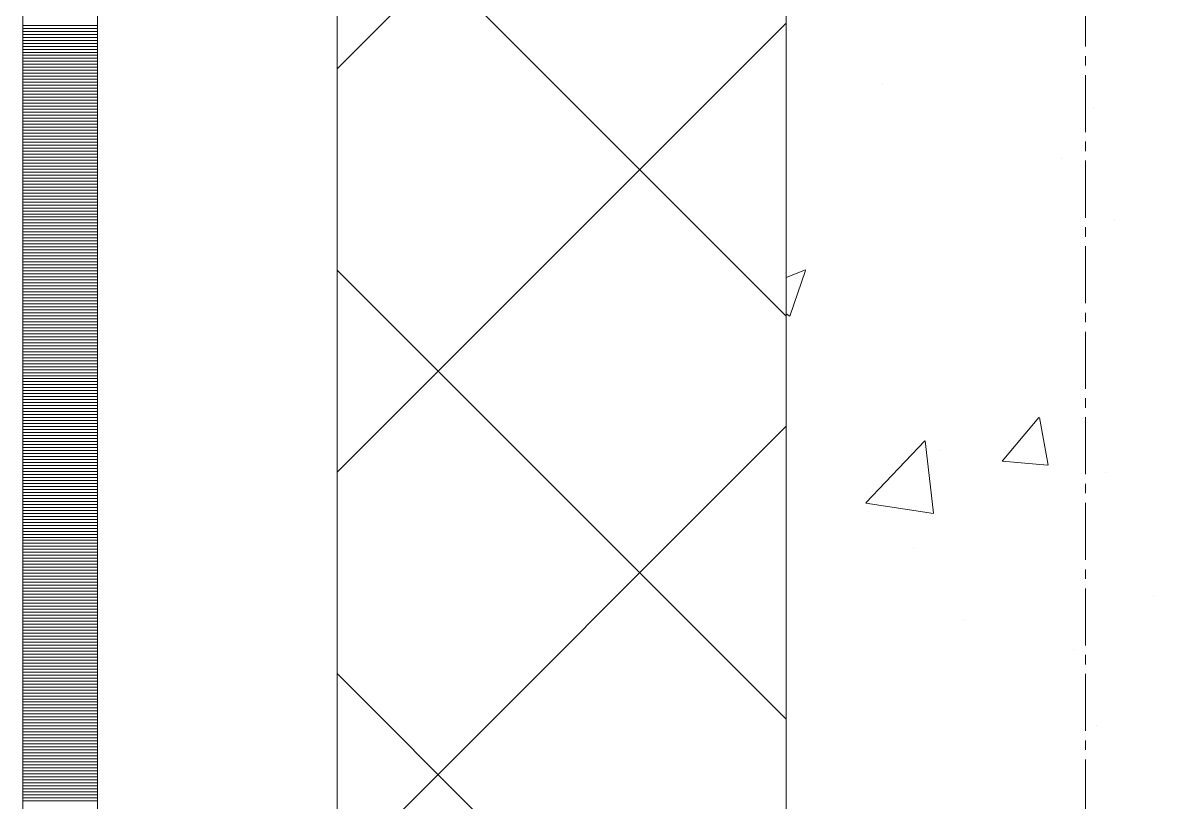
# Model space of a CAD drawing. Header units: millimetres. Extents: x 470010 to 1231400, y -134005 to 421770.
# Drawn here: x 672518.6 to 672897.9, y -28324 to -28063.6 of the extents above; entities that cross this region are included whole.
import ezdxf
from ezdxf.enums import TextEntityAlignment as Align

# ---------------------------------------------------------------- set-up
doc = ezdxf.new("R2010")
doc.units = ezdxf.units.MM
doc.linetypes.add('CENTER2', pattern=[28.575, 19.05, -3.175, 3.175, -3.175])
doc.linetypes.add('DASHED', pattern=[19.05, 12.7, -6.35])
doc.layers.get('Defpoints').update_dxf_attribs({"color": 140})
doc.layers.add('АР_Делит', color=120, linetype='Continuous', lineweight=0, plot=False)
for name, color, linetype, lineweight in [('АР_Стены ПЕНОблок', 52, 'Continuous', 20), ('АР_Тонкая', 254, 'Continuous', 5), ('АР_Утеплитель', 31, 'Continuous', 0), ('АР_Штриховка', 8, 'Continuous', 0)]:
    doc.layers.add(name, color=color, linetype=linetype, lineweight=lineweight)
doc.layers.add('РД_Оси_100', color=7, linetype='Continuous', lineweight=0, true_color=0x525252)
doc.styles.add('style1', font='ARIALN.TTF')

# ---------------------------------------------------------------- blocks, each defined once
blk = doc.blocks.new('СОШ_2200_АР_ОСИ_М100_28.05.24')
at = {"layer": 'АР_Делит', "color": 251, "linetype": 'DASHED', "true_color": 0x636466}
blk.add_lwpolyline([(114955, 135155), (114955, -355), (93595.036, -355), (93595.036, 13855), (94145, 13855), (94145, 68320), (66055, 68320), (66055, 13857.73), (83455, 13857.73), (83455, -355), (45245, -355), (45245, 13145), (44695, 13145), (44695, 26755), (45245, 26755), (45245, 68320), (20455, 68320), (20455, 26755), (27955, 26755), (27955, 13145), (-355, 13145), (-355, 100855)], dxfattribs=at)
at = {"layer": 'РД_Оси_100', "color": 251, "linetype": 'CENTER2', "true_color": 0x636466}
blk.add_line((0, -6155), (0, 139938.679), dxfattribs=at)
blk = doc.blocks.new('A$C9108343f')
at = {"layer": 'АР_Стены ПЕНОблок', "color": 18, "linetype": 'Continuous', "lineweight": 20, "true_color": 0x000000}
blk.add_line((7054.96, 97555), (7054.96, 21355), dxfattribs=at)
at = {"layer": 'АР_Тонкая', "color": 18, "linetype": 'Continuous', "lineweight": 5, "true_color": 0x000000}
for p, q in [((6799.96, 97555), (6799.96, 21355)), ((6824.96, 97555), (6824.96, 21355)), ((6824.96, 21355), (6824.96, 97555)), ((6904.96, 21355), (6904.96, 97555))]:
    blk.add_line(p, q, dxfattribs=at)
at = {"layer": 'АР_Утеплитель', "color": 18, "linetype": 'Continuous', "lineweight": 0, "true_color": 0x000000}
for p, q in [((6904.96, 97555), (6904.96, 21355)), ((7054.96, 21355), (7054.96, 97555))]:
    blk.add_line(p, q, dxfattribs=at)
at = {"layer": 'АР_Штриховка', "color": 18, "linetype": 'Continuous', "lineweight": 0, "true_color": 0x000000}
for p, q in [((6904.96, 72287.25), (7054.96, 72437.25)), ((7054.96, 72204.68), (6904.96, 72354.68)), ((6799.96, 72301.75), (6824.96, 72301.75)), ((6799.96, 72300.75), (6824.96, 72300.75)), ((6799.96, 72299.75), (6824.96, 72299.75)), ((6904.96, 72152.54), (7054.96, 72302.54)), ((6799.96, 72298.75), (6824.96, 72298.75)), ((6799.96, 72297.75), (6824.96, 72297.75)), ((6799.96, 72296.75), (6824.96, 72296.75)), ((6799.96, 72295.75), (6824.96, 72295.75)), ((6799.96, 72294.75), (6824.96, 72294.75)), ((6799.96, 72293.75), (6824.96, 72293.75)), ((6799.96, 72292.75), (6824.96, 72292.75)), ((6799.96, 72291.75), (6824.96, 72291.75)), ((6799.96, 72290.75), (6824.96, 72290.75)), ((6799.96, 72289.75), (6824.96, 72289.75)), ((6799.96, 72288.75), (6824.96, 72288.75)), ((6799.96, 72287.75), (6824.96, 72287.75)), ((6799.96, 72286.75), (6824.96, 72286.75)), ((6799.96, 72285.75), (6824.96, 72285.75)), ((6799.96, 72284.75), (6824.96, 72284.75)), ((6799.96, 72283.75), (6824.96, 72283.75)), ((6799.96, 72282.75), (6824.96, 72282.75)), ((6799.96, 72281.75), (6824.96, 72281.75)), ((6799.96, 72280.75), (6824.96, 72280.75)), ((7087.33, 72282.32), (7087.33, 72282.32)), ((6799.96, 72279.75), (6824.96, 72279.75)), ((6799.96, 72278.75), (6824.96, 72278.75)), ((6799.96, 72277.75), (6824.96, 72277.75)), ((6799.96, 72276.75), (6824.96, 72276.75)), ((6799.96, 72275.75), (6824.96, 72275.75)), ((6799.96, 72274.75), (6824.96, 72274.75)), ((6799.96, 72273.75), (6824.96, 72273.75)), ((7157.54, 72273.93), (7157.54, 72273.93)), ((6799.96, 72272.75), (6824.96, 72272.75)), ((6799.96, 72271.75), (6824.96, 72271.75)), ((6799.96, 72270.75), (6824.96, 72270.75)), ((6799.96, 72269.75), (6824.96, 72269.75)), ((6799.96, 72268.75), (6824.96, 72268.75)), ((6799.96, 72267.75), (6824.96, 72267.75)), ((6799.96, 72266.75), (6824.96, 72266.75)), ((6799.96, 72265.75), (6824.96, 72265.75)), ((6799.96, 72264.75), (6824.96, 72264.75)), ((6799.96, 72263.75), (6824.96, 72263.75)), ((6799.96, 72262.75), (6824.96, 72262.75)), ((6799.96, 72261.75), (6824.96, 72261.75)), ((6799.96, 72260.75), (6824.96, 72260.75)), ((6799.96, 72259.75), (6824.96, 72259.75)), ((6799.96, 72258.75), (6824.96, 72258.75)), ((6799.96, 72257.75), (6824.96, 72257.75)), ((6799.96, 72256.75), (6824.96, 72256.75)), ((6799.96, 72255.75), (6824.96, 72255.75)), ((6799.96, 72254.75), (6824.96, 72254.75)), ((7146.94, 72257.18), (7146.94, 72257.18)), ((6799.96, 72253.75), (6824.96, 72253.75)), ((6799.96, 72252.75), (6824.96, 72252.75)), ((6799.96, 72251.75), (6824.96, 72251.75)), ((6799.96, 72250.75), (6824.96, 72250.75)), ((6799.96, 72249.75), (6824.96, 72249.75)), ((6799.96, 72248.75), (6824.96, 72248.75)), ((6799.96, 72247.75), (6824.96, 72247.75)), ((6799.96, 72246.75), (6824.96, 72246.75)), ((6799.96, 72245.75), (6824.96, 72245.75)), ((6799.96, 72244.75), (6824.96, 72244.75)), ((6799.96, 72243.75), (6824.96, 72243.75)), ((6799.96, 72242.75), (6824.96, 72242.75)), ((6799.96, 72241.75), (6824.96, 72241.75)), ((6799.96, 72240.75), (6824.96, 72240.75)), ((6799.96, 72239.75), (6824.96, 72239.75)), ((6799.96, 72238.75), (6824.96, 72238.75)), ((6799.96, 72237.75), (6824.96, 72237.75)), ((6799.96, 72236.75), (6824.96, 72236.75)), ((6799.96, 72235.75), (6824.96, 72235.75)), ((7164.68, 72236.87), (7164.68, 72236.87)), ((6799.96, 72234.75), (6824.96, 72234.75)), ((6799.96, 72233.75), (6824.96, 72233.75)), ((6799.96, 72232.75), (6824.96, 72232.75)), ((6799.96, 72231.75), (6824.96, 72231.75)), ((6799.96, 72230.75), (6824.96, 72230.75)), ((6799.96, 72229.75), (6824.96, 72229.75)), ((6799.96, 72228.75), (6824.96, 72228.75)), ((6799.96, 72227.75), (6824.96, 72227.75)), ((6799.96, 72226.75), (6824.96, 72226.75)), ((6799.96, 72225.75), (6824.96, 72225.75)), ((6799.96, 72224.75), (6824.96, 72224.75)), ((6799.96, 72223.75), (6824.96, 72223.75)), ((6799.96, 72222.75), (6824.96, 72222.75)), ((6799.96, 72221.75), (6824.96, 72221.75)), ((6799.96, 72220.75), (6824.96, 72220.75)), ((7054.96, 72069.97), (6904.96, 72219.97)), ((7054.96, 72217.59), (7061.46, 72220.08)), ((6799.96, 72219.75), (6824.96, 72219.75)), ((6799.96, 72218.75), (6824.96, 72218.75)), ((6799.96, 72217.75), (6824.96, 72217.75)), ((6799.96, 72216.75), (6824.96, 72216.75)), ((7056.26, 72204.58), (7061.41, 72219.93)), ((6799.96, 72215.75), (6824.96, 72215.75)), ((6799.96, 72214.75), (6824.96, 72214.75)), ((6799.96, 72213.75), (6824.96, 72213.75)), ((6799.96, 72212.75), (6824.96, 72212.75)), ((6799.96, 72211.75), (6824.96, 72211.75)), ((6799.96, 72210.75), (6824.96, 72210.75)), ((6799.96, 72209.75), (6824.96, 72209.75)), ((6799.96, 72208.75), (6824.96, 72208.75)), ((6799.96, 72207.75), (6824.96, 72207.75)), ((6799.96, 72206.75), (6824.96, 72206.75)), ((6799.96, 72205.75), (6824.96, 72205.75)), ((7054.96, 72205.45), (7056.24, 72204.58)), ((6799.96, 72204.75), (6824.96, 72204.75)), ((6799.96, 72203.75), (6824.96, 72203.75)), ((6799.96, 72202.75), (6824.96, 72202.75)), ((6799.96, 72201.75), (6824.96, 72201.75)), ((6799.96, 72200.75), (6824.96, 72200.75)), ((6799.96, 72199.75), (6824.96, 72199.75)), ((6799.96, 72198.75), (6824.96, 72198.75)), ((6799.96, 72197.75), (6824.96, 72197.75)), ((6799.96, 72196.75), (6824.96, 72196.75)), ((6799.96, 72195.75), (6824.96, 72195.75)), ((6799.96, 72194.75), (6824.96, 72194.75)), ((6799.96, 72193.75), (6824.96, 72193.75)), ((6799.96, 72192.75), (6824.96, 72192.75)), ((6799.96, 72191.75), (6824.96, 72191.75)), ((6799.96, 72190.75), (6824.96, 72190.75)), ((6799.96, 72189.75), (6824.96, 72189.75)), ((6799.96, 72188.75), (6824.96, 72188.75)), ((6799.96, 72187.75), (6824.96, 72187.75)), ((6799.96, 72186.75), (6824.96, 72186.75)), ((6799.96, 72185.75), (6824.96, 72185.75)), ((6799.96, 72184.75), (6824.96, 72184.75)), ((6799.96, 72183.75), (6824.96, 72183.75)), ((6799.96, 72182.75), (6824.96, 72182.75)), ((6799.96, 72181.75), (6824.96, 72181.75)), ((6799.96, 72180.75), (6824.96, 72180.75)), ((6799.96, 72179.75), (6824.96, 72179.75)), ((6799.96, 72178.75), (6824.96, 72178.75)), ((6799.96, 72177.75), (6824.96, 72177.75)), ((6799.96, 72176.75), (6824.96, 72176.75)), ((6799.96, 72175.75), (6824.96, 72175.75)), ((6799.96, 72174.75), (6824.96, 72174.75)), ((6799.96, 72173.75), (6824.96, 72173.75)), ((6799.96, 72172.75), (6824.96, 72172.75)), ((6799.96, 72171.75), (6824.96, 72171.75)), ((6799.96, 72170.75), (6824.96, 72170.75)), ((7127.11, 72156.17), (7139.35, 72170.76)), ((7142.54, 72154.88), (7139.6, 72170.81)), ((6799.96, 72169.75), (6824.96, 72169.75)), ((6799.96, 72168.75), (6824.96, 72168.75)), ((6799.96, 72167.75), (6824.96, 72167.75)), ((6904.96, 72017.84), (7054.96, 72167.84)), ((6799.96, 72166.75), (6824.96, 72166.75)), ((6799.96, 72165.75), (6824.96, 72165.75)), ((6799.96, 72164.75), (6824.96, 72164.75)), ((6799.96, 72163.75), (6824.96, 72163.75)), ((6799.96, 72162.75), (6824.96, 72162.75)), ((6799.96, 72161.75), (6824.96, 72161.75)), ((6799.96, 72160.75), (6824.96, 72160.75)), ((6799.96, 72159.75), (6824.96, 72159.75)), ((7081.58, 72142.31), (7101.37, 72162.93)), ((7104.24, 72138.82), (7101.44, 72162.94)), ((7106.42, 72159.61), (7106.42, 72159.61)), ((6799.96, 72158.75), (6824.96, 72158.75)), ((6799.96, 72157.75), (6824.96, 72157.75)), ((6799.96, 72156.75), (6824.96, 72156.75)), ((6799.96, 72155.75), (6824.96, 72155.75)), ((7127.11, 72156.17), (7142.29, 72154.84)), ((6799.96, 72154.75), (6824.96, 72154.75)), ((6799.96, 72153.75), (6824.96, 72153.75)), ((6799.96, 72152.75), (6824.96, 72152.75)), ((6799.96, 72151.75), (6824.96, 72151.75)), ((7161.6, 72152.32), (7161.6, 72152.32)), ((6799.96, 72150.75), (6824.96, 72150.75)), ((6799.96, 72149.75), (6824.96, 72149.75)), ((6799.96, 72148.75), (6824.96, 72148.75)), ((6799.96, 72147.75), (6824.96, 72147.75)), ((6799.96, 72146.75), (6824.96, 72146.75)), ((6799.96, 72145.75), (6824.96, 72145.75)), ((6799.96, 72144.75), (6824.96, 72144.75)), ((6799.96, 72143.75), (6824.96, 72143.75)), ((6799.96, 72142.75), (6824.96, 72142.75)), ((6799.96, 72141.75), (6824.96, 72141.75)), ((6799.96, 72140.75), (6824.96, 72140.75)), ((7081.64, 72142.2), (7104.23, 72138.7)), ((6799.96, 72139.75), (6824.96, 72139.75)), ((6799.96, 72138.75), (6824.96, 72138.75)), ((6799.96, 72137.75), (6824.96, 72137.75)), ((6799.96, 72136.75), (6824.96, 72136.75)), ((6799.96, 72135.75), (6824.96, 72135.75)), ((6799.96, 72134.75), (6824.96, 72134.75)), ((6799.96, 72133.75), (6824.96, 72133.75)), ((6799.96, 72132.75), (6824.96, 72132.75)), ((6799.96, 72131.75), (6824.96, 72131.75)), ((6799.96, 72130.75), (6824.96, 72130.75)), ((6799.96, 72129.75), (6824.96, 72129.75)), ((6799.96, 72128.75), (6824.96, 72128.75)), ((6799.96, 72127.75), (6824.96, 72127.75)), ((6799.96, 72126.75), (6824.96, 72126.75)), ((6799.96, 72125.75), (6824.96, 72125.75)), ((7097.48, 72127.38), (7097.48, 72127.38)), ((6799.96, 72124.75), (6824.96, 72124.75)), ((6799.96, 72123.75), (6824.96, 72123.75)), ((6799.96, 72122.75), (6824.96, 72122.75)), ((6799.96, 72121.75), (6824.96, 72121.75)), ((6799.96, 72120.75), (6824.96, 72120.75)), ((6799.96, 72119.75), (6824.96, 72119.75)), ((6799.96, 72118.75), (6824.96, 72118.75)), ((6799.96, 72117.75), (6824.96, 72117.75)), ((6799.96, 72116.75), (6824.96, 72116.75)), ((6799.96, 72115.75), (6824.96, 72115.75)), ((6799.96, 72114.75), (6824.96, 72114.75)), ((6799.96, 72113.75), (6824.96, 72113.75)), ((6799.96, 72112.75), (6824.96, 72112.75)), ((6799.96, 72111.75), (6824.96, 72111.75)), ((6799.96, 72110.75), (6824.96, 72110.75)), ((7177.69, 72111.45), (7177.69, 72111.45)), ((6799.96, 72109.75), (6824.96, 72109.75)), ((6799.96, 72108.75), (6824.96, 72108.75)), ((6799.96, 72107.75), (6824.96, 72107.75)), ((6799.96, 72106.75), (6824.96, 72106.75)), ((6799.96, 72105.75), (6824.96, 72105.75)), ((6799.96, 72104.75), (6824.96, 72104.75)), ((6799.96, 72103.75), (6824.96, 72103.75)), ((6799.96, 72102.75), (6824.96, 72102.75)), ((7114.1, 72103.08), (7114.1, 72103.08)), ((6799.96, 72101.75), (6824.96, 72101.75)), ((6799.96, 72100.75), (6824.96, 72100.75)), ((6799.96, 72099.75), (6824.96, 72099.75)), ((6799.96, 72098.75), (6824.96, 72098.75)), ((6799.96, 72097.75), (6824.96, 72097.75)), ((6799.96, 72096.75), (6824.96, 72096.75)), ((6799.96, 72095.75), (6824.96, 72095.75)), ((6799.96, 72094.75), (6824.96, 72094.75)), ((6799.96, 72093.75), (6824.96, 72093.75)), ((6799.96, 72092.75), (6824.96, 72092.75)), ((6799.96, 72091.75), (6824.96, 72091.75)), ((7151.03, 72093.26), (7151.03, 72093.26)), ((6799.96, 72090.75), (6824.96, 72090.75)), ((6799.96, 72089.75), (6824.96, 72089.75)), ((6799.96, 72088.75), (6824.96, 72088.75)), ((6799.96, 72087.75), (6824.96, 72087.75)), ((6799.96, 72086.75), (6824.96, 72086.75)), ((6799.96, 72085.75), (6824.96, 72085.75)), ((6799.96, 72084.75), (6824.96, 72084.75)), ((6799.96, 72083.75), (6824.96, 72083.75)), ((7054.96, 71935.27), (6904.96, 72085.27)), ((6799.96, 72082.75), (6824.96, 72082.75)), ((6799.96, 72081.75), (6824.96, 72081.75)), ((6799.96, 72080.75), (6824.96, 72080.75)), ((6799.96, 72079.75), (6824.96, 72079.75)), ((6799.96, 72078.75), (6824.96, 72078.75)), ((6799.96, 72077.75), (6824.96, 72077.75)), ((6799.96, 72076.75), (6824.96, 72076.75)), ((6799.96, 72075.75), (6824.96, 72075.75)), ((6799.96, 72074.75), (6824.96, 72074.75)), ((6799.96, 72073.75), (6824.96, 72073.75)), ((6799.96, 72072.75), (6824.96, 72072.75)), ((6799.96, 72071.75), (6824.96, 72071.75)), ((6799.96, 72070.75), (6824.96, 72070.75)), ((6799.96, 72069.75), (6824.96, 72069.75)), ((6799.96, 72068.75), (6824.96, 72068.75)), ((6799.96, 72067.75), (6824.96, 72067.75)), ((6799.96, 72066.75), (6824.96, 72066.75)), ((6799.96, 72065.75), (6824.96, 72065.75)), ((6799.96, 72064.75), (6824.96, 72064.75)), ((7158.51, 72067.76), (7158.51, 72067.76)), ((6799.96, 72063.75), (6824.96, 72063.75)), ((6799.96, 72062.75), (6824.96, 72062.75)), ((6799.96, 72061.75), (6824.96, 72061.75)), ((6799.96, 72060.75), (6824.96, 72060.75)), ((6799.96, 72059.75), (6824.96, 72059.75)), ((6799.96, 72058.75), (6824.96, 72058.75)), ((6799.96, 72057.75), (6824.96, 72057.75)), ((6799.96, 72056.75), (6824.96, 72056.75)), ((6799.96, 72055.75), (6824.96, 72055.75)), ((6799.96, 72054.75), (6824.96, 72054.75)), ((6799.96, 72053.75), (6824.96, 72053.75)), ((6799.96, 72052.75), (6824.96, 72052.75)), ((6799.96, 72051.75), (6824.96, 72051.75)), ((6799.96, 72050.75), (6824.96, 72050.75)), ((6799.96, 72049.75), (6824.96, 72049.75)), ((6799.96, 72048.75), (6824.96, 72048.75)), ((6799.96, 72047.75), (6824.96, 72047.75)), ((6799.96, 72046.75), (6824.96, 72046.75)), ((6799.96, 72045.75), (6824.96, 72045.75)), ((6799.96, 72044.75), (6824.96, 72044.75)), ((6799.96, 72043.75), (6824.96, 72043.75)), ((6799.96, 72042.75), (6824.96, 72042.75))]:
    blk.add_line(p, q, dxfattribs=at)
at = {"layer": 'РД_Оси_100'}
blk.add_blockref('СОШ_2200_АР_ОСИ_М100_28.05.24', (7154.96, 6755), dxfattribs=at)
at = {"layer": 'Defpoints', "color": 18, "true_color": 0x000000, "style": 'style1'}
for p in [(143949.34, 316089.12), (143974.98, 281639.5), (143890.4, 273244.71), (143839.99, 264276.81), (143967.75, 254892.38), (12251.96, 104178.14), (12382.58, 96023.14)]:
    blk.add_attdef('АР-ПОМЕЩЕНИЕ:НАИМЕНОВАНИЕ', text='', height=100, dxfattribs=at).set_placement(p, align=Align.MIDDLE)
at = {"layer": 'Defpoints', "color": 18, "true_color": 0x000000, "style": 'style1', "flags": 8}
for p in [(143951.3, 279099.09), (143848.34, 269251.11), (143875.33, 260094.25), (144049.74, 250824.7), (163419.28, 238153.36), (155897.46, 237965.97), (183037.2, 237965.97), (143342.94, 237876.19)]:
    blk.add_attdef('АР-ПОМЕЩЕНИЕ:НАИМЕНОВАНИЕ', text='', height=100, dxfattribs=at).set_placement(p, align=Align.MIDDLE)

msp = doc.modelspace()

# ---------------------------------------------------------------- linework, layer by layer
at = {"layer": 'АР_Стены ПЕНОблок', "color": 18, "linetype": 'Continuous', "lineweight": 20, "true_color": 0x000000}
msp.add_line((672773.57, -2811.242), (672773.57, -79011.242), dxfattribs=at)
at = {"layer": 'АР_Тонкая', "color": 18, "linetype": 'Continuous', "lineweight": 5, "true_color": 0x000000}
for p, q in [((672518.57, -2811.242), (672518.57, -79011.242)), ((672543.57, -2811.242), (672543.57, -79011.242)), ((672543.57, -79011.242), (672543.57, -2811.242)), ((672623.57, -79011.242), (672623.57, -2811.242))]:
    msp.add_line(p, q, dxfattribs=at)
at = {"layer": 'АР_Утеплитель', "color": 18, "linetype": 'Continuous', "lineweight": 0, "true_color": 0x000000}
for p, q in [((672623.57, -2811.242), (672623.57, -79011.242)), ((672773.57, -79011.242), (672773.57, -2811.242))]:
    msp.add_line(p, q, dxfattribs=at)
at = {"layer": 'АР_Штриховка', "color": 18, "linetype": 'Continuous', "lineweight": 0, "true_color": 0x000000}
for p, q in [((672623.57, -28078.997), (672773.57, -27928.997)), ((672773.57, -28161.564), (672623.57, -28011.564)), ((672623.57, -28213.701), (672773.57, -28063.701)), ((672518.57, -28064.492), (672543.57, -28064.492)), ((672518.57, -28065.492), (672543.57, -28065.492)), ((672518.57, -28066.492), (672543.57, -28066.492)), ((672518.57, -28067.492), (672543.57, -28067.492)), ((672518.57, -28068.492), (672543.57, -28068.492)), ((672518.57, -28069.492), (672543.57, -28069.492)), ((672518.57, -28070.492), (672543.57, -28070.492)), ((672518.57, -28071.492), (672543.57, -28071.492)), ((672518.57, -28072.492), (672543.57, -28072.492)), ((672518.57, -28073.492), (672543.57, -28073.492)), ((672518.57, -28074.492), (672543.57, -28074.492)), ((672518.57, -28075.492), (672543.57, -28075.492)), ((672518.57, -28076.492), (672543.57, -28076.492)), ((672518.57, -28077.492), (672543.57, -28077.492)), ((672518.57, -28078.492), (672543.57, -28078.492)), ((672518.57, -28079.492), (672543.57, -28079.492)), ((672518.57, -28080.492), (672543.57, -28080.492)), ((672518.57, -28081.492), (672543.57, -28081.492)), ((672518.57, -28082.492), (672543.57, -28082.492)), ((672518.57, -28083.492), (672543.57, -28083.492)), ((672518.57, -28084.492), (672543.57, -28084.492)), ((672518.57, -28085.492), (672543.57, -28085.492)), ((672518.57, -28086.492), (672543.57, -28086.492)), ((672518.57, -28087.492), (672543.57, -28087.492)), ((672518.57, -28088.492), (672543.57, -28088.492)), ((672518.57, -28089.492), (672543.57, -28089.492)), ((672518.57, -28090.492), (672543.57, -28090.492)), ((672518.57, -28091.492), (672543.57, -28091.492)), ((672518.57, -28092.492), (672543.57, -28092.492)), ((672518.57, -28093.492), (672543.57, -28093.492)), ((672518.57, -28094.492), (672543.57, -28094.492)), ((672518.57, -28095.492), (672543.57, -28095.492)), ((672518.57, -28096.492), (672543.57, -28096.492)), ((672518.57, -28097.492), (672543.57, -28097.492)), ((672518.57, -28098.492), (672543.57, -28098.492)), ((672518.57, -28099.492), (672543.57, -28099.492)), ((672518.57, -28100.492), (672543.57, -28100.492)), ((672518.57, -28101.492), (672543.57, -28101.492)), ((672518.57, -28102.492), (672543.57, -28102.492)), ((672518.57, -28103.492), (672543.57, -28103.492)), ((672518.57, -28104.492), (672543.57, -28104.492)), ((672518.57, -28105.492), (672543.57, -28105.492)), ((672518.57, -28106.492), (672543.57, -28106.492)), ((672518.57, -28107.492), (672543.57, -28107.492)), ((672518.57, -28108.492), (672543.57, -28108.492)), ((672518.57, -28109.492), (672543.57, -28109.492)), ((672518.57, -28110.492), (672543.57, -28110.492)), ((672518.57, -28111.492), (672543.57, -28111.492)), ((672518.57, -28112.492), (672543.57, -28112.492)), ((672518.57, -28113.492), (672543.57, -28113.492)), ((672518.57, -28114.492), (672543.57, -28114.492)), ((672518.57, -28115.492), (672543.57, -28115.492)), ((672518.57, -28116.492), (672543.57, -28116.492)), ((672518.57, -28117.492), (672543.57, -28117.492)), ((672518.57, -28118.492), (672543.57, -28118.492)), ((672518.57, -28119.492), (672543.57, -28119.492)), ((672518.57, -28120.492), (672543.57, -28120.492)), ((672518.57, -28121.492), (672543.57, -28121.492)), ((672518.57, -28122.492), (672543.57, -28122.492)), ((672518.57, -28123.492), (672543.57, -28123.492)), ((672518.57, -28124.492), (672543.57, -28124.492)), ((672518.57, -28125.492), (672543.57, -28125.492)), ((672518.57, -28126.492), (672543.57, -28126.492)), ((672518.57, -28127.492), (672543.57, -28127.492)), ((672518.57, -28128.492), (672543.57, -28128.492)), ((672518.57, -28129.492), (672543.57, -28129.492)), ((672518.57, -28130.492), (672543.57, -28130.492)), ((672518.57, -28131.492), (672543.57, -28131.492)), ((672518.57, -28132.492), (672543.57, -28132.492)), ((672518.57, -28133.492), (672543.57, -28133.492)), ((672518.57, -28134.492), (672543.57, -28134.492)), ((672518.57, -28135.492), (672543.57, -28135.492)), ((672518.57, -28136.492), (672543.57, -28136.492)), ((672518.57, -28137.492), (672543.57, -28137.492)), ((672518.57, -28138.492), (672543.57, -28138.492)), ((672518.57, -28139.492), (672543.57, -28139.492)), ((672518.57, -28140.492), (672543.57, -28140.492)), ((672518.57, -28141.492), (672543.57, -28141.492)), ((672518.57, -28142.492), (672543.57, -28142.492)), ((672518.57, -28143.492), (672543.57, -28143.492)), ((672518.57, -28144.492), (672543.57, -28144.492)), ((672518.57, -28145.492), (672543.57, -28145.492)), ((672518.57, -28146.492), (672543.57, -28146.492)), ((672518.57, -28147.492), (672543.57, -28147.492)), ((672773.57, -28296.268), (672623.57, -28146.268)), ((672773.57, -28148.656), (672780.072, -28146.161)), ((672774.867, -28161.666), (672780.018, -28146.317)), ((672518.57, -28148.492), (672543.57, -28148.492)), ((672518.57, -28149.492), (672543.57, -28149.492)), ((672518.57, -28150.492), (672543.57, -28150.492)), ((672518.57, -28151.492), (672543.57, -28151.492)), ((672518.57, -28152.492), (672543.57, -28152.492)), ((672518.57, -28153.492), (672543.57, -28153.492)), ((672518.57, -28154.492), (672543.57, -28154.492)), ((672518.57, -28155.492), (672543.57, -28155.492)), ((672518.57, -28156.492), (672543.57, -28156.492)), ((672518.57, -28157.492), (672543.57, -28157.492)), ((672518.57, -28158.492), (672543.57, -28158.492)), ((672518.57, -28159.492), (672543.57, -28159.492)), ((672518.57, -28160.492), (672543.57, -28160.492)), ((672518.57, -28161.492), (672543.57, -28161.492)), ((672518.57, -28162.492), (672543.57, -28162.492)), ((672773.57, -28160.796), (672774.853, -28161.661)), ((672518.57, -28163.492), (672543.57, -28163.492)), ((672518.57, -28164.492), (672543.57, -28164.492)), ((672518.57, -28165.492), (672543.57, -28165.492)), ((672518.57, -28166.492), (672543.57, -28166.492)), ((672518.57, -28167.492), (672543.57, -28167.492)), ((672518.57, -28168.492), (672543.57, -28168.492)), ((672518.57, -28169.492), (672543.57, -28169.492)), ((672518.57, -28170.492), (672543.57, -28170.492)), ((672518.57, -28171.492), (672543.57, -28171.492)), ((672518.57, -28172.492), (672543.57, -28172.492)), ((672518.57, -28173.492), (672543.57, -28173.492)), ((672518.57, -28174.492), (672543.57, -28174.492)), ((672518.57, -28175.492), (672543.57, -28175.492)), ((672518.57, -28176.492), (672543.57, -28176.492)), ((672518.57, -28177.492), (672543.57, -28177.492)), ((672518.57, -28178.492), (672543.57, -28178.492)), ((672518.57, -28179.492), (672543.57, -28179.492)), ((672518.57, -28180.492), (672543.57, -28180.492)), ((672518.57, -28181.492), (672543.57, -28181.492)), ((672518.57, -28182.492), (672543.57, -28182.492)), ((672518.57, -28183.492), (672543.57, -28183.492)), ((672518.57, -28184.492), (672543.57, -28184.492)), ((672518.57, -28185.492), (672543.57, -28185.492)), ((672518.57, -28186.492), (672543.57, -28186.492)), ((672518.57, -28187.492), (672543.57, -28187.492)), ((672518.57, -28188.492), (672543.57, -28188.492)), ((672518.57, -28189.492), (672543.57, -28189.492)), ((672518.57, -28190.492), (672543.57, -28190.492)), ((672518.57, -28191.492), (672543.57, -28191.492)), ((672518.57, -28192.492), (672543.57, -28192.492)), ((672518.57, -28193.492), (672543.57, -28193.492)), ((672518.57, -28194.492), (672543.57, -28194.492)), ((672518.57, -28195.492), (672543.57, -28195.492)), ((672518.57, -28196.492), (672543.57, -28196.492)), ((672845.719, -28210.071), (672857.964, -28195.478)), ((672861.148, -28211.358), (672858.211, -28195.437)), ((672518.57, -28197.492), (672543.57, -28197.492)), ((672518.57, -28198.492), (672543.57, -28198.492)), ((672518.57, -28199.492), (672543.57, -28199.492)), ((672518.57, -28200.492), (672543.57, -28200.492)), ((672623.57, -28348.405), (672773.57, -28198.405)), ((672518.57, -28201.492), (672543.57, -28201.492)), ((672518.57, -28202.492), (672543.57, -28202.492)), ((672518.57, -28203.492), (672543.57, -28203.492)), ((672800.196, -28223.931), (672819.98, -28203.312)), ((672822.857, -28227.427), (672820.051, -28203.304)), ((672518.57, -28204.492), (672543.57, -28204.492)), ((672518.57, -28205.492), (672543.57, -28205.492)), ((672518.57, -28206.492), (672543.57, -28206.492)), ((672518.57, -28207.492), (672543.57, -28207.492)), ((672518.57, -28208.492), (672543.57, -28208.492)), ((672518.57, -28209.492), (672543.57, -28209.492)), ((672518.57, -28210.492), (672543.57, -28210.492)), ((672518.57, -28211.492), (672543.57, -28211.492)), ((672845.719, -28210.075), (672860.901, -28211.403)), ((672518.57, -28212.492), (672543.57, -28212.492)), ((672518.57, -28213.492), (672543.57, -28213.492)), ((672518.57, -28214.492), (672543.57, -28214.492)), ((672518.57, -28215.492), (672543.57, -28215.492)), ((672518.57, -28216.492), (672543.57, -28216.492)), ((672518.57, -28217.492), (672543.57, -28217.492)), ((672518.57, -28218.492), (672543.57, -28218.492)), ((672518.57, -28219.492), (672543.57, -28219.492)), ((672518.57, -28220.492), (672543.57, -28220.492)), ((672518.57, -28221.492), (672543.57, -28221.492)), ((672518.57, -28222.492), (672543.57, -28222.492)), ((672518.57, -28223.492), (672543.57, -28223.492)), ((672518.57, -28224.492), (672543.57, -28224.492)), ((672518.57, -28225.492), (672543.57, -28225.492)), ((672518.57, -28226.492), (672543.57, -28226.492)), ((672800.248, -28224.042), (672822.838, -28227.545)), ((672518.57, -28227.492), (672543.57, -28227.492)), ((672518.57, -28228.492), (672543.57, -28228.492)), ((672518.57, -28229.492), (672543.57, -28229.492)), ((672518.57, -28230.492), (672543.57, -28230.492)), ((672518.57, -28231.492), (672543.57, -28231.492)), ((672518.57, -28232.492), (672543.57, -28232.492)), ((672518.57, -28233.492), (672543.57, -28233.492)), ((672518.57, -28234.492), (672543.57, -28234.492)), ((672518.57, -28235.492), (672543.57, -28235.492)), ((672518.57, -28236.492), (672543.57, -28236.492)), ((672518.57, -28237.492), (672543.57, -28237.492)), ((672518.57, -28238.492), (672543.57, -28238.492)), ((672518.57, -28239.492), (672543.57, -28239.492)), ((672518.57, -28240.492), (672543.57, -28240.492)), ((672518.57, -28241.492), (672543.57, -28241.492)), ((672518.57, -28242.492), (672543.57, -28242.492)), ((672518.57, -28243.492), (672543.57, -28243.492)), ((672518.57, -28244.492), (672543.57, -28244.492)), ((672518.57, -28245.492), (672543.57, -28245.492)), ((672518.57, -28246.492), (672543.57, -28246.492)), ((672518.57, -28247.492), (672543.57, -28247.492)), ((672518.57, -28248.492), (672543.57, -28248.492)), ((672518.57, -28249.492), (672543.57, -28249.492)), ((672518.57, -28250.492), (672543.57, -28250.492)), ((672518.57, -28251.492), (672543.57, -28251.492)), ((672518.57, -28252.492), (672543.57, -28252.492)), ((672518.57, -28253.492), (672543.57, -28253.492)), ((672518.57, -28254.492), (672543.57, -28254.492)), ((672518.57, -28255.492), (672543.57, -28255.492)), ((672518.57, -28256.492), (672543.57, -28256.492)), ((672518.57, -28257.492), (672543.57, -28257.492)), ((672518.57, -28258.492), (672543.57, -28258.492)), ((672518.57, -28259.492), (672543.57, -28259.492)), ((672518.57, -28260.492), (672543.57, -28260.492)), ((672518.57, -28261.492), (672543.57, -28261.492)), ((672518.57, -28262.492), (672543.57, -28262.492)), ((672518.57, -28263.492), (672543.57, -28263.492)), ((672518.57, -28264.492), (672543.57, -28264.492)), ((672518.57, -28265.492), (672543.57, -28265.492)), ((672518.57, -28266.492), (672543.57, -28266.492)), ((672518.57, -28267.492), (672543.57, -28267.492)), ((672518.57, -28268.492), (672543.57, -28268.492)), ((672518.57, -28269.492), (672543.57, -28269.492)), ((672518.57, -28270.492), (672543.57, -28270.492)), ((672518.57, -28271.492), (672543.57, -28271.492)), ((672518.57, -28272.492), (672543.57, -28272.492)), ((672518.57, -28273.492), (672543.57, -28273.492)), ((672518.57, -28274.492), (672543.57, -28274.492)), ((672518.57, -28275.492), (672543.57, -28275.492)), ((672518.57, -28276.492), (672543.57, -28276.492)), ((672518.57, -28277.492), (672543.57, -28277.492)), ((672518.57, -28278.492), (672543.57, -28278.492)), ((672518.57, -28279.492), (672543.57, -28279.492)), ((672518.57, -28280.492), (672543.57, -28280.492)), ((672518.57, -28281.492), (672543.57, -28281.492)), ((672518.57, -28282.492), (672543.57, -28282.492)), ((672518.57, -28283.492), (672543.57, -28283.492)), ((672773.57, -28430.972), (672623.57, -28280.972)), ((672518.57, -28284.492), (672543.57, -28284.492)), ((672518.57, -28285.492), (672543.57, -28285.492)), ((672518.57, -28286.492), (672543.57, -28286.492)), ((672518.57, -28287.492), (672543.57, -28287.492)), ((672518.57, -28288.492), (672543.57, -28288.492)), ((672518.57, -28289.492), (672543.57, -28289.492)), ((672518.57, -28290.492), (672543.57, -28290.492)), ((672518.57, -28291.492), (672543.57, -28291.492)), ((672518.57, -28292.492), (672543.57, -28292.492)), ((672518.57, -28293.492), (672543.57, -28293.492)), ((672518.57, -28294.492), (672543.57, -28294.492)), ((672518.57, -28295.492), (672543.57, -28295.492)), ((672518.57, -28296.492), (672543.57, -28296.492)), ((672518.57, -28297.492), (672543.57, -28297.492)), ((672518.57, -28298.492), (672543.57, -28298.492)), ((672518.57, -28299.492), (672543.57, -28299.492)), ((672518.57, -28300.492), (672543.57, -28300.492)), ((672518.57, -28301.492), (672543.57, -28301.492)), ((672518.57, -28302.492), (672543.57, -28302.492)), ((672518.57, -28303.492), (672543.57, -28303.492)), ((672518.57, -28304.492), (672543.57, -28304.492)), ((672518.57, -28305.492), (672543.57, -28305.492)), ((672518.57, -28306.492), (672543.57, -28306.492)), ((672518.57, -28307.492), (672543.57, -28307.492)), ((672518.57, -28308.492), (672543.57, -28308.492)), ((672518.57, -28309.492), (672543.57, -28309.492)), ((672518.57, -28310.492), (672543.57, -28310.492)), ((672518.57, -28311.492), (672543.57, -28311.492)), ((672518.57, -28312.492), (672543.57, -28312.492)), ((672518.57, -28313.492), (672543.57, -28313.492)), ((672518.57, -28314.492), (672543.57, -28314.492)), ((672518.57, -28315.492), (672543.57, -28315.492)), ((672518.57, -28316.492), (672543.57, -28316.492)), ((672518.57, -28317.492), (672543.57, -28317.492)), ((672518.57, -28318.492), (672543.57, -28318.492)), ((672518.57, -28319.492), (672543.57, -28319.492)), ((672518.57, -28320.492), (672543.57, -28320.492)), ((672518.57, -28321.492), (672543.57, -28321.492)), ((672518.57, -28322.492), (672543.57, -28322.492)), ((672518.57, -28323.492), (672543.57, -28323.492))]:
    msp.add_line(p, q, dxfattribs=at)

# ---------------------------------------------------------------- block references
msp.add_blockref('A$C9108343f', (665718.612, -100366.242))
at = {"layer": 'РД_Оси_100'}
msp.add_blockref('СОШ_2200_АР_ОСИ_М100_28.05.24', (672873.57, -93611.242), dxfattribs=at)

doc.saveas('drawing.dxf')
